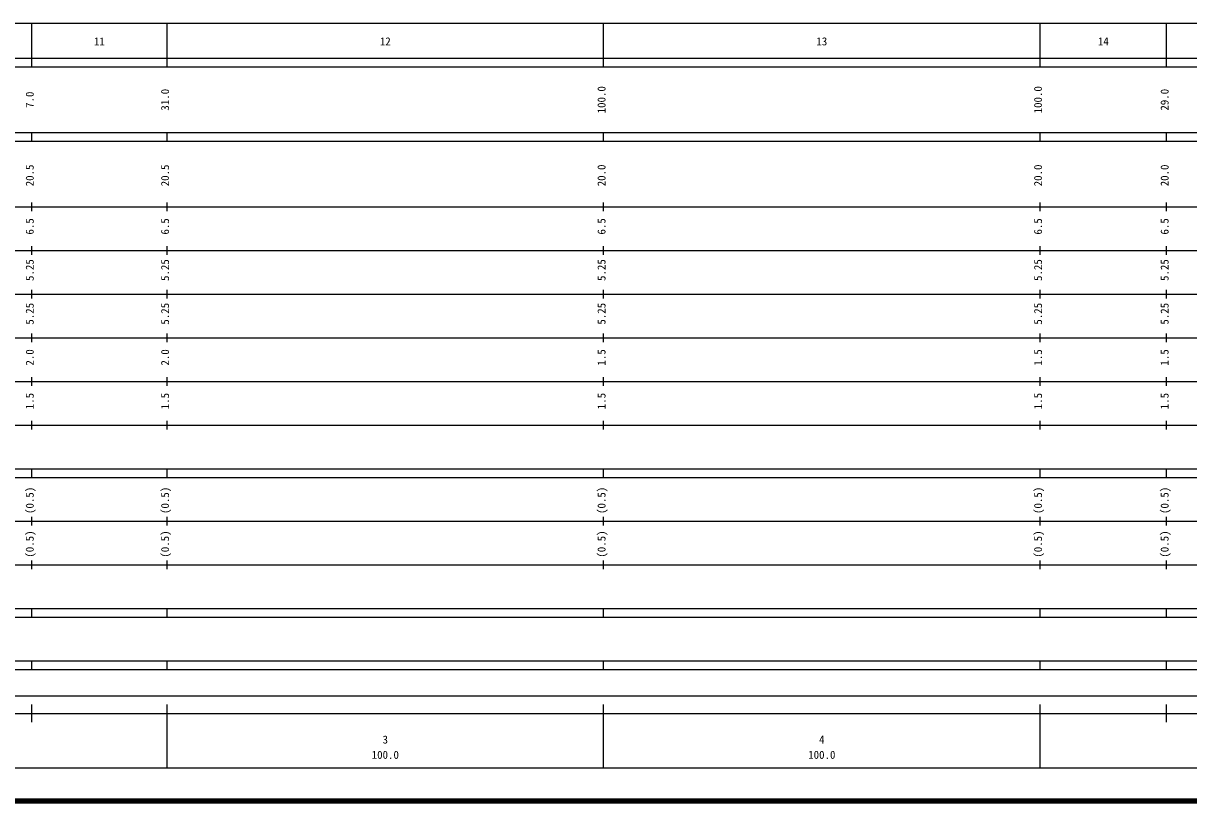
# Model space of a CAD drawing. Units: millimetres, scale not verified. Extents: x 40000 to 802321, y 20000 to 700605.
# Drawn here: x 235064 to 502054, y 20000 to 198000 of the extents above; entities that cross this region are included whole.
import ezdxf
from ezdxf.enums import TextEntityAlignment as Align

# ---------------------------------------------------------------- set-up
doc = ezdxf.new("R2010")
doc.units = ezdxf.units.MM
doc.header["$LTSCALE"] = 1000
doc.layers.add('M-TTL', color=2, linetype='Continuous', lineweight=140)
doc.layers.add('M-TTL-BAND', color=7, linetype='Continuous', lineweight=25)
doc.styles.add('ＭＳ ゴシック', font='')
doc.styles.get('ＭＳ ゴシック').set_extended_font_data('MS Gothic')

msp = doc.modelspace()

# ---------------------------------------------------------------- linework, layer by layer
at = {"layer": 'M-TTL'}
msp.add_line((40000, 20000), (680000, 20000), dxfattribs=at)
at = {"layer": 'M-TTL-BAND'}
for p, q in [((68000, 198000), (579000, 198000)), ((237000, 188000), (237000, 198000)), ((268000, 188000), (268000, 198000)), ((368000, 188000), (368000, 198000)), ((468000, 188000), (468000, 198000)), ((497000, 188000), (497000, 198000)), ((40000, 190000), (579000, 190000)), ((40000, 188000), (579000, 188000)), ((40000, 173000), (579000, 173000)), ((40000, 171000), (579000, 171000)), ((237000, 171000), (237000, 173000)), ((268000, 171000), (268000, 173000)), ((368000, 171000), (368000, 173000)), ((468000, 171000), (468000, 173000)), ((497000, 171000), (497000, 173000)), ((40000, 156000), (579000, 156000)), ((237000, 155000), (237000, 157000)), ((268000, 155000), (268000, 157000)), ((368000, 155000), (368000, 157000)), ((468000, 155000), (468000, 157000)), ((497000, 155000), (497000, 157000)), ((237000, 145000), (237000, 147000)), ((268000, 145000), (268000, 147000)), ((368000, 145000), (368000, 147000)), ((468000, 145000), (468000, 147000)), ((497000, 145000), (497000, 147000)), ((46000, 146000), (579000, 146000)), ((237000, 135000), (237000, 137000)), ((268000, 135000), (268000, 137000)), ((368000, 135000), (368000, 137000)), ((468000, 135000), (468000, 137000)), ((497000, 135000), (497000, 137000)), ((52000, 136000), (579000, 136000)), ((46000, 126000), (579000, 126000)), ((237000, 125000), (237000, 127000)), ((268000, 125000), (268000, 127000)), ((368000, 125000), (368000, 127000)), ((468000, 125000), (468000, 127000)), ((497000, 125000), (497000, 127000)), ((52000, 116000), (579000, 116000)), ((237000, 115000), (237000, 117000)), ((268000, 115000), (268000, 117000)), ((368000, 115000), (368000, 117000)), ((468000, 115000), (468000, 117000)), ((497000, 115000), (497000, 117000)), ((237000, 105000), (237000, 107000)), ((268000, 105000), (268000, 107000)), ((368000, 105000), (368000, 107000)), ((468000, 105000), (468000, 107000)), ((497000, 105000), (497000, 107000)), ((46000, 106000), (579000, 106000)), ((40000, 96000), (579000, 96000)), ((40000, 94000), (579000, 94000)), ((237000, 94000), (237000, 96000)), ((268000, 94000), (268000, 96000)), ((368000, 94000), (368000, 96000)), ((468000, 94000), (468000, 96000)), ((497000, 94000), (497000, 96000)), ((49000, 84000), (579000, 84000)), ((237000, 83000), (237000, 85000)), ((268000, 83000), (268000, 85000)), ((368000, 83000), (368000, 85000)), ((468000, 83000), (468000, 85000)), ((497000, 83000), (497000, 85000)), ((237000, 73000), (237000, 75000)), ((268000, 73000), (268000, 75000)), ((368000, 73000), (368000, 75000)), ((468000, 73000), (468000, 75000)), ((497000, 73000), (497000, 75000)), ((40000, 74000), (579000, 74000)), ((40000, 64000), (579000, 64000)), ((40000, 62000), (579000, 62000)), ((237000, 62000), (237000, 64000)), ((268000, 62000), (268000, 64000)), ((368000, 62000), (368000, 64000)), ((468000, 62000), (468000, 64000)), ((497000, 62000), (497000, 64000)), ((40000, 52000), (579000, 52000)), ((237000, 50000), (237000, 52000)), ((268000, 50000), (268000, 52000)), ((368000, 50000), (368000, 52000)), ((468000, 50000), (468000, 52000)), ((497000, 50000), (497000, 52000)), ((40000, 50000), (579000, 50000)), ((71000, 44000), (568875, 44000)), ((237000, 38000), (237000, 42000)), ((268000, 27500), (268000, 42000)), ((368000, 27500), (368000, 42000)), ((468000, 27500), (468000, 42000)), ((497000, 38000), (497000, 42000)), ((40000, 40000), (579000, 40000)), ((68000, 27500), (579000, 27500))]:
    msp.add_line(p, q, dxfattribs=at)

# ---------------------------------------------------------------- texts
at = {"layer": 'M-TTL-BAND', "style": 'ＭＳ ゴシック'}
for s, p in [('11', (252500, 192405)), ('12', (318000, 192405)), ('13', (418000, 192405)), ('14', (482500, 192405)), ('3', (318000, 32523)), ('4', (418000, 32523)), ('100.0', (318000, 29033)), ('100.0', (418000, 29033))]:
    msp.add_text(s, height=1833, dxfattribs=at).set_placement(p, align=Align.BOTTOM_CENTER)
for s, p in [('7.0', (238000, 180500)), ('31.0', (269000, 180500)), ('100.0', (369000, 180500)), ('100.0', (469000, 180500)), ('29.0', (498000, 180500)), ('20.0', (369000, 163174)), ('20.0', (469000, 163174)), ('20.0', (498000, 163174)), ('20.5', (238000, 163174)), ('20.5', (269000, 163174)), ('6.5', (238000, 151500)), ('6.5', (269000, 151500)), ('6.5', (369000, 151500)), ('6.5', (469000, 151500)), ('6.5', (498000, 151500)), ('5.25', (238000, 141500)), ('5.25', (269000, 141500)), ('5.25', (369000, 141500)), ('5.25', (469000, 141500)), ('5.25', (498000, 141500)), ('5.25', (238000, 131500)), ('5.25', (269000, 131500)), ('5.25', (369000, 131500)), ('5.25', (469000, 131500)), ('5.25', (498000, 131500)), ('2.0', (238000, 121500)), ('2.0', (269000, 121500)), ('1.5', (369000, 121500)), ('1.5', (469000, 121500)), ('1.5', (498000, 121500)), ('1.5', (238000, 111500)), ('1.5', (269000, 111500)), ('1.5', (369000, 111500)), ('1.5', (469000, 111500)), ('1.5', (498000, 111500)), ('(0.5)', (238000, 88764)), ('(0.5)', (269000, 88764)), ('(0.5)', (369000, 88764)), ('(0.5)', (469000, 88764)), ('(0.5)', (498000, 88764)), ('(0.5)', (238000, 78764)), ('(0.5)', (269000, 78764)), ('(0.5)', (369000, 78764)), ('(0.5)', (469000, 78764)), ('(0.5)', (498000, 78764))]:
    msp.add_text(s, height=1833, rotation=90, dxfattribs=at).set_placement(p, align=Align.BOTTOM_CENTER)

doc.saveas('drawing.dxf')
